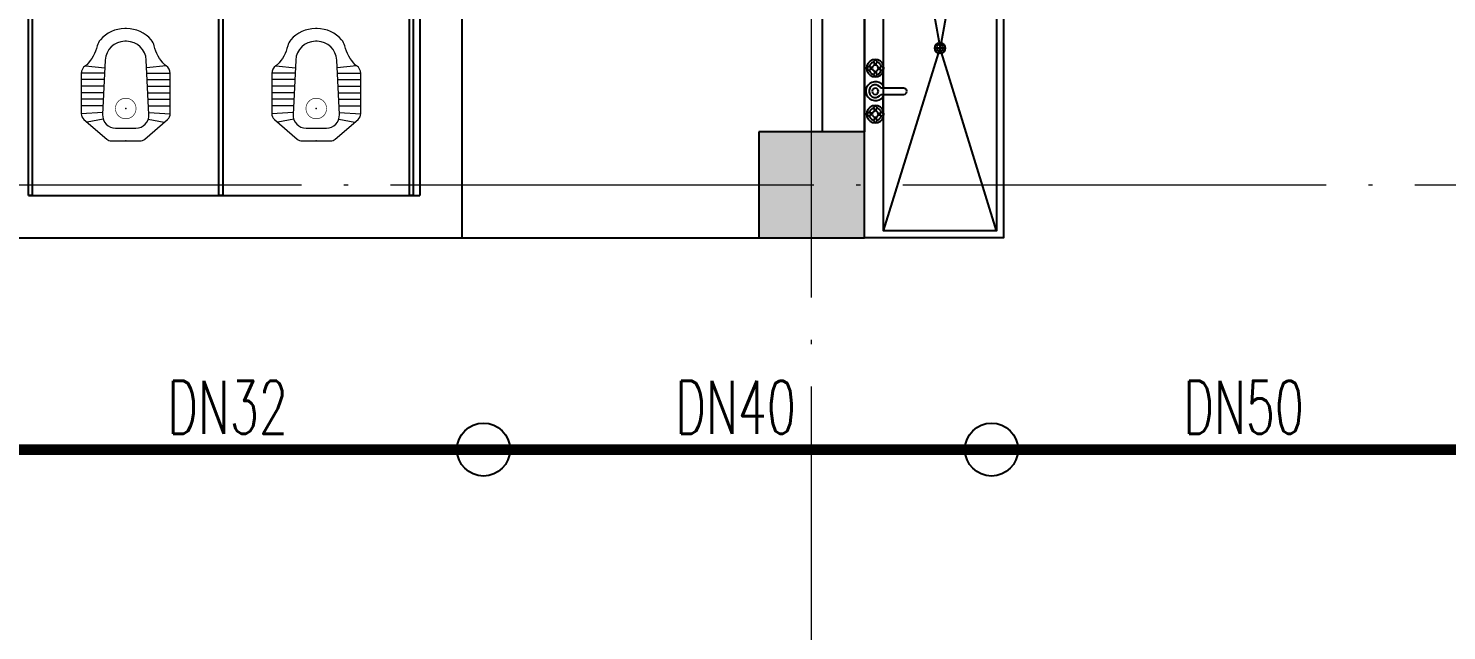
# Model space of a CAD drawing. Extents: x 1475400 to 1714963, y -629303 to -315532.
# Drawn here: x 1604745 to 1611445, y -374917 to -372074 of the extents above; entities that cross this region are included whole.
import ezdxf

# ---------------------------------------------------------------- set-up
doc = ezdxf.new("R2010")
doc.units = 0
doc.header["$LTSCALE"] = 1000
doc.linetypes.add('DOTE', pattern=[2.42, 2, -0.2, 0.02, -0.2])
for name, color, linetype in [('COLUMN', 255, 'Continuous'), ('LATRINE', 8, 'Continuous'), ('P-SPRN-IDEN', 4, 'Continuous'), ('P-SPRN-NAZL', 3, 'Continuous'), ('P-SPRN-PIPE', 6, 'Continuous'), ('PUB_HATCH', 8, 'Continuous'), ('WALL', 2, 'Continuous'), ('WINDOW', 4, 'Continuous'), ('建筑底图', 7, 'Continuous'), ('洁具', 253, 'Continuous')]:
    doc.layers.add(name, color=color, linetype=linetype)
doc.layers.add('DOTE', color=8, linetype='DOTE', lineweight=9)
doc.layers.add('LVTRY', color=8, linetype='Continuous', lineweight=9)
doc.styles.add('_TWT_PIPEDN', font='SIMPLEX', dxfattribs={"width": 0.8, "height": 2.5, "bigfont": 'HZTXT'})

# ---------------------------------------------------------------- blocks, each defined once
blk = doc.blocks.new('$DorLib2D$00000228')
at = {"color": 0}
blk.add_line((0.5, 0), (0, 0.866), dxfattribs=at)
blk.add_arc((0.5, 0), 1, 120, 180, dxfattribs=at)
blk = doc.blocks.new('$lvtry$00000204')
at = {"color": 0}
for p, q in [((48.2, -60, 0), (-48.2, -60, 0)), ((-108.6, -133.5, 0), (-210, -128, 0)), ((-106.4, -102.8, 0), (-181.9, -87.7, 0)), ((-109.1, -123.9, 0), (-97, -381.5, 0)), ((97, -381.5, 0), (109.1, -123.9, 0)), ((106.4, -102.8, 0), (181.9, -87.7, 0)), ((108.6, -133.5, 0), (210, -128, 0)), ((-107.1, -165.6, 0), (-210, -165.6, 0)), ((-105.7, -196.5, 0), (-210, -196.5, 0)), ((105.7, -196.5, 0), (210, -196.5, 0)), ((107.1, -165.6, 0), (210, -165.6, 0)), ((-104.2, -227.4, 0), (-210, -227.4, 0)), ((-102.8, -258.3, 0), (-210, -258.3, 0)), ((102.8, -258.3, 0), (210, -258.3, 0)), ((104.2, -227.4, 0), (210, -227.4, 0)), ((-101.3, -289.2, 0), (-210, -289.2, 0)), ((-99.9, -320.1, 0), (-210, -320.1, 0)), ((99.9, -320.1, 0), (210, -320.1, 0)), ((101.3, -289.2, 0), (210, -289.2, 0)), ((-190.7, -354.4, 0), (-98.7, -345.4, 0)), ((190.7, -354.4, 0), (98.7, -345.4, 0)), ((-4.3, -470, 0), (4.3, -470, 0))]:
    blk.add_line(p, q, dxfattribs=at)
at = {"color": 0, "elevation": 0}
blk.add_lwpolyline([(184.4, -359.6, -0.046574), (190.7, -354.4, 0.248797), (210, -318.1), (210, -128.3, 0.218491), (197.5, -101.1), (90.1, -8.7, 0.179479), (66.7, 0), (-66.7, 0, 0.179479), (-90.1, -8.7), (-197.5, -101.1, 0.218491), (-210, -128.3), (-210, -318.1, 0.248797), (-190.7, -354.4, -0.046574), (-184.4, -359.6, -0.139709), (-134.8, -448, 0.12003), (-120, -477, 0.218108), (-4.3, -530), (4.3, -530, 0.218108), (120, -477, 0.12003), (134.8, -448, -0.139709)], format="xyb", close=True, dxfattribs=at)
at = {"color": 0, "const_width": 3, "elevation": 0}
blk.add_lwpolyline([(48.6, -152.7, 1), (-48.6, -152.7, 1)], format="xyb", close=True, dxfattribs=at)
at = {"color": 0}
for centre, radius, start, end in [((-48.2, -121, 0), 61, 90, 182.693), ((48.2, -121, 0), 61, 357.307, 90), ((-4.3, -377.2, 0), 92.8, 182.693, 270), ((4.3, -377.2, 0), 92.8, 270, 357.307)]:
    blk.add_arc(centre, radius, start, end, dxfattribs=at)
for p in [(0, 0), (0, -152.7, 0)]:
    blk.add_point(p, dxfattribs=at)
blk = doc.blocks.new('a es')
at = {"layer": 'LATRINE'}
for p, q in [((133985.4, -20934.1), (133985.4, -21094.1)), ((135195.4, -20934.1), (133985.4, -20934.1)), ((134005.4, -21094.1), (134005.4, -20954.1)), ((135195.4, -20954.1), (134005.4, -20954.1)), ((135195.4, -20954.1), (135195.4, -20934.1)), ((133985.4, -21094.1), (134005.4, -21094.1)), ((134005.4, -21694.1), (133985.4, -21694.1)), ((133985.4, -21694.1), (133985.4, -21854.1)), ((134005.4, -21834.1), (134005.4, -21694.1)), ((135195.4, -21834.1), (134005.4, -21834.1)), ((135195.4, -21854.1), (135195.4, -21834.1)), ((135195.4, -21854.1), (133985.4, -21854.1))]:
    blk.add_line(p, q, dxfattribs=at)
at = {"layer": 'WINDOW'}
blk.add_line((133985.4, -21694.1), (133985.4, -21094.1), dxfattribs=at)
at = {"layer": 'LVTRY', "yscale": -1, "rotation": 89.99999999999999}
blk.add_blockref('$lvtry$00000204', (134938, -21394.1, 0), dxfattribs=at)
at = {"layer": 'WINDOW', "xscale": 600, "yscale": 600, "zscale": 600, "rotation": 90}
blk.add_blockref('$DorLib2D$00000228', (133995.4, -21394.1), dxfattribs=at)
blk = doc.blocks.new('cDC')
at = {"layer": 'PUB_HATCH'}
blk.add_hatch(color=256, dxfattribs=at).paths.add_polyline_path([(1681363.9, -312498), (1681363.9, -311998), (1680863.9, -311998), (1680863.9, -312498)])
at = {"layer": 'COLUMN'}
for p, q in [((1681363.9, -311998), (1680863.9, -311998)), ((1680863.9, -311998), (1680863.9, -312498)), ((1681363.9, -312498), (1681363.9, -311998)), ((1680863.9, -312498), (1681363.9, -312498))]:
    blk.add_line(p, q, dxfattribs=at)
at = {"layer": 'DOTE'}
for p, q in [((1681113.9, -344239.7), (1681113.9, -301683.3)), ((1667024.4, -312248), (1711285.5, -312248))]:
    blk.add_line(p, q, dxfattribs=at)
at = {"layer": 'WALL'}
for p, q in [((1681363.9, -307748), (1681363.9, -311998)), ((1681163.9, -307848), (1681163.9, -311998)), ((1679263.9, -310273.5), (1679263.9, -312298)), ((1679463.9, -312498), (1679463.9, -310273.5)), ((1677413.9, -312298), (1679263.9, -312298)), ((1677413.9, -312498), (1679463.9, -312498))]:
    blk.add_line(p, q, dxfattribs=at)
at = {"layer": '洁具'}
for p, q in [((1681453.9, -312464.7), (1681453.9, -307945.9)), ((1681987.2, -307945.9), (1681987.2, -312464.7)), ((1681453.9, -312464.7), (1681720.6, -311602.9)), ((1681737.2, -311602.9), (1681703.9, -311602.9)), ((1681987.2, -312464.7), (1681720.6, -311602.9)), ((1681381.4, -311673.8), (1681375.4, -311685.7)), ((1681390.4, -311664.8), (1681381.4, -311673.8)), ((1681390.4, -311680.7), (1681386.4, -311689.7)), ((1681402.4, -311658.8), (1681390.4, -311664.8)), ((1681397.4, -311673.8), (1681390.4, -311680.7)), ((1681406.4, -311669.8), (1681397.4, -311673.8)), ((1681414.4, -311656.8), (1681402.4, -311658.8)), ((1681407.4, -311663.8), (1681406.4, -311667.8)), ((1681406.4, -311667.8), (1681407.4, -311672.8)), ((1681410.4, -311660.8), (1681407.4, -311663.8)), ((1681407.4, -311672.8), (1681410.4, -311675.7)), ((1681414.4, -311682.7), (1681407.4, -311684.7)), ((1681414.4, -311659.8), (1681410.4, -311660.8)), ((1681410.4, -311675.7), (1681414.4, -311676.7)), ((1681411.4, -311683.7), (1681411.4, -311675.7)), ((1681427.4, -311658.8), (1681414.4, -311656.8)), ((1681419.4, -311660.8), (1681414.4, -311659.8)), ((1681414.4, -311676.7), (1681419.4, -311675.7)), ((1681422.4, -311684.7), (1681414.4, -311682.7)), ((1681418.4, -311683.7), (1681418.4, -311675.7)), ((1681422.4, -311663.8), (1681419.4, -311660.8)), ((1681419.4, -311675.7), (1681422.4, -311672.8)), ((1681423.4, -311667.8), (1681422.4, -311663.8)), ((1681422.4, -311672.8), (1681423.4, -311667.8)), ((1681432.4, -311673.8), (1681423.4, -311668.8)), ((1681439.4, -311664.8), (1681427.4, -311658.8)), ((1681439.4, -311680.7), (1681432.4, -311673.8)), ((1681448.4, -311673.8), (1681439.4, -311664.8)), ((1681443.4, -311689.7), (1681439.4, -311680.7)), ((1681453.4, -311685.7), (1681448.4, -311673.8)), ((1681375.4, -311685.7), (1681373.4, -311697.7)), ((1681373.4, -311697.7), (1681375.4, -311710.7)), ((1681375.4, -311710.7), (1681381.4, -311721.7)), ((1681377.4, -311693.7), (1681376.4, -311697.7)), ((1681376.4, -311697.7), (1681377.4, -311701.7)), ((1681380.4, -311690.7), (1681377.4, -311693.7)), ((1681377.4, -311701.7), (1681380.4, -311704.7)), ((1681385.4, -311689.7), (1681380.4, -311690.7)), ((1681380.4, -311704.7), (1681385.4, -311706.7)), ((1681381.4, -311721.7), (1681390.4, -311730.7)), ((1681389.4, -311690.7), (1681385.4, -311689.7)), ((1681385.4, -311706.7), (1681389.4, -311704.7)), ((1681386.4, -311706.7), (1681390.4, -311715.7)), ((1681392.4, -311693.7), (1681389.4, -311690.7)), ((1681389.4, -311704.7), (1681392.4, -311701.7)), ((1681390.4, -311715.7), (1681397.4, -311722.7)), ((1681390.4, -311730.7), (1681402.4, -311736.7)), ((1681400.4, -311693.7), (1681392.4, -311693.7)), ((1681393.4, -311697.7), (1681392.4, -311693.7)), ((1681392.4, -311701.7), (1681393.4, -311697.7)), ((1681400.4, -311701.7), (1681392.4, -311701.7)), ((1681397.4, -311722.7), (1681406.4, -311726.7)), ((1681401.4, -311690.7), (1681399.4, -311697.7)), ((1681399.4, -311697.7), (1681401.4, -311705.7)), ((1681407.4, -311684.7), (1681401.4, -311690.7)), ((1681401.4, -311705.7), (1681407.4, -311710.7)), ((1681402.4, -311736.7), (1681414.4, -311738.7)), ((1681407.4, -311723.7), (1681406.4, -311727.7)), ((1681406.4, -311727.7), (1681407.4, -311731.7)), ((1681407.4, -311710.7), (1681414.4, -311712.7)), ((1681410.4, -311720.7), (1681407.4, -311723.7)), ((1681407.4, -311731.7), (1681410.4, -311734.7)), ((1681414.4, -311719.7), (1681410.4, -311720.7)), ((1681410.4, -311734.7), (1681414.4, -311735.7)), ((1681411.4, -311712.7), (1681411.4, -311720.7)), ((1681414.4, -311712.7), (1681422.4, -311710.7)), ((1681419.4, -311720.7), (1681414.4, -311719.7)), ((1681414.4, -311735.7), (1681419.4, -311734.7)), ((1681414.4, -311738.7), (1681427.4, -311736.7)), ((1681418.4, -311712.7), (1681418.4, -311720.7)), ((1681422.4, -311723.7), (1681419.4, -311720.7)), ((1681419.4, -311734.7), (1681422.4, -311731.7)), ((1681427.4, -311690.7), (1681422.4, -311684.7)), ((1681422.4, -311710.7), (1681427.4, -311705.7)), ((1681423.4, -311727.7), (1681422.4, -311723.7)), ((1681422.4, -311731.7), (1681423.4, -311727.7)), ((1681423.4, -311726.7), (1681432.4, -311722.7)), ((1681429.4, -311697.7), (1681427.4, -311690.7)), ((1681427.4, -311705.7), (1681429.4, -311697.7)), ((1681427.4, -311736.7), (1681439.4, -311730.7)), ((1681429.4, -311693.7), (1681437.4, -311693.7)), ((1681429.4, -311701.7), (1681437.4, -311701.7)), ((1681432.4, -311722.7), (1681439.4, -311714.7)), ((1681437.4, -311693.7), (1681436.4, -311697.7)), ((1681436.4, -311697.7), (1681437.4, -311701.7)), ((1681440.4, -311690.7), (1681437.4, -311693.7)), ((1681437.4, -311701.7), (1681440.4, -311704.7)), ((1681439.4, -311714.7), (1681443.4, -311705.7)), ((1681439.4, -311730.7), (1681448.4, -311721.7)), ((1681444.4, -311689.7), (1681440.4, -311690.7)), ((1681440.4, -311704.7), (1681444.4, -311706.7)), ((1681448.4, -311690.7), (1681444.4, -311689.7)), ((1681444.4, -311706.7), (1681448.4, -311704.7)), ((1681452.4, -311693.7), (1681448.4, -311690.7)), ((1681448.4, -311704.7), (1681452.4, -311701.7)), ((1681448.4, -311721.7), (1681453.4, -311710.7)), ((1681450.4, -311718.7), (1681450.4, -311778.6)), ((1681453.4, -311697.7), (1681452.4, -311693.7)), ((1681452.4, -311701.7), (1681453.4, -311697.7)), ((1681455.4, -311697.7), (1681453.4, -311685.7)), ((1681453.4, -311710.7), (1681455.4, -311697.7)), ((1681373.4, -311788.6), (1681370.4, -311800.6)), ((1681370.4, -311800.6), (1681370.4, -311812.6)), ((1681370.4, -311812.6), (1681373.4, -311823.6)), ((1681379.4, -311778.6), (1681373.4, -311788.6)), ((1681388.4, -311770.6), (1681379.4, -311778.6)), ((1681388.4, -311792.6), (1681385.4, -311801.6)), ((1681385.4, -311801.6), (1681385.4, -311810.6)), ((1681385.4, -311810.6), (1681388.4, -311819.6)), ((1681398.4, -311764.6), (1681388.4, -311770.6)), ((1681393.4, -311785.6), (1681388.4, -311792.6)), ((1681400.4, -311779.6), (1681393.4, -311785.6)), ((1681410.4, -311761.6), (1681398.4, -311764.6)), ((1681401.4, -311798.6), (1681399.4, -311806.6)), ((1681399.4, -311806.6), (1681401.4, -311813.6)), ((1681409.4, -311776.6), (1681400.4, -311779.6)), ((1681407.4, -311793.6), (1681401.4, -311798.6)), ((1681401.4, -311813.6), (1681407.4, -311819.6)), ((1681414.4, -311791.6), (1681407.4, -311793.6)), ((1681418.4, -311776.6), (1681409.4, -311776.6)), ((1681422.4, -311761.6), (1681410.4, -311761.6)), ((1681422.4, -311793.6), (1681414.4, -311791.6)), ((1681427.4, -311778.6), (1681418.4, -311776.6)), ((1681433.4, -311765.6), (1681422.4, -311761.6)), ((1681427.4, -311798.6), (1681422.4, -311793.6)), ((1681422.4, -311819.6), (1681427.4, -311813.6)), ((1681434.4, -311783.6), (1681427.4, -311778.6)), ((1681429.4, -311806.6), (1681427.4, -311798.6)), ((1681427.4, -311813.6), (1681429.4, -311806.6)), ((1681443.4, -311771.6), (1681433.4, -311765.6)), ((1681440.4, -311791.6), (1681434.4, -311783.6)), ((1681549.4, -311791.6), (1681440.4, -311791.6)), ((1681451.4, -311780.6), (1681443.4, -311771.6)), ((1681457.4, -311791.6), (1681451.4, -311780.6)), ((1681556.4, -311793.6), (1681549.4, -311791.6)), ((1681562.4, -311798.6), (1681556.4, -311793.6)), ((1681556.4, -311819.6), (1681562.4, -311813.6)), ((1681564.4, -311806.6), (1681562.4, -311798.6)), ((1681562.4, -311813.6), (1681564.4, -311806.6)), ((1681373.4, -311823.6), (1681379.4, -311833.6)), ((1681379.4, -311833.6), (1681388.4, -311842.5)), ((1681390.4, -311881.5), (1681381.4, -311890.5)), ((1681388.4, -311819.6), (1681393.4, -311826.6)), ((1681388.4, -311842.5), (1681398.4, -311847.5)), ((1681402.4, -311875.5), (1681390.4, -311881.5)), ((1681393.4, -311826.6), (1681400.4, -311832.6)), ((1681398.4, -311847.5), (1681410.4, -311850.5)), ((1681400.4, -311832.6), (1681409.4, -311835.6)), ((1681414.4, -311873.5), (1681402.4, -311875.5)), ((1681407.4, -311880.5), (1681406.4, -311884.5)), ((1681406.4, -311884.5), (1681407.4, -311888.5)), ((1681407.4, -311819.6), (1681414.4, -311821.6)), ((1681410.4, -311877.5), (1681407.4, -311880.5)), ((1681409.4, -311835.6), (1681418.4, -311835.6)), ((1681410.4, -311850.5), (1681422.4, -311850.5)), ((1681414.4, -311876.5), (1681410.4, -311877.5)), ((1681414.4, -311821.6), (1681422.4, -311819.6)), ((1681427.4, -311875.5), (1681414.4, -311873.5)), ((1681419.4, -311877.5), (1681414.4, -311876.5)), ((1681418.4, -311835.6), (1681427.4, -311833.6)), ((1681422.4, -311880.5), (1681419.4, -311877.5)), ((1681422.4, -311850.5), (1681433.4, -311846.5)), ((1681423.4, -311884.5), (1681422.4, -311880.5)), ((1681422.4, -311888.5), (1681423.4, -311884.5)), ((1681427.4, -311833.6), (1681434.4, -311828.6)), ((1681439.4, -311881.5), (1681427.4, -311875.5)), ((1681433.4, -311846.5), (1681443.4, -311840.6)), ((1681434.4, -311828.6), (1681440.4, -311821.6)), ((1681448.4, -311890.5), (1681439.4, -311881.5)), ((1681440.4, -311821.6), (1681549.4, -311821.6)), ((1681443.4, -311840.6), (1681451.4, -311831.6)), ((1681450.4, -311833.6), (1681450.4, -311893.5)), ((1681451.4, -311831.6), (1681457.4, -311821.6)), ((1681549.4, -311821.6), (1681556.4, -311819.6)), ((1681375.4, -311901.5), (1681373.4, -311914.5)), ((1681373.4, -311914.5), (1681375.4, -311927.4)), ((1681381.4, -311890.5), (1681375.4, -311901.5)), ((1681375.4, -311927.4), (1681381.4, -311938.4)), ((1681377.4, -311910.5), (1681376.4, -311914.5)), ((1681376.4, -311914.5), (1681377.4, -311918.5)), ((1681380.4, -311907.5), (1681377.4, -311910.5)), ((1681377.4, -311918.5), (1681380.4, -311921.5)), ((1681385.4, -311906.5), (1681380.4, -311907.5)), ((1681380.4, -311921.5), (1681385.4, -311922.5)), ((1681381.4, -311938.4), (1681390.4, -311947.4)), ((1681389.4, -311907.5), (1681385.4, -311906.5)), ((1681385.4, -311922.5), (1681389.4, -311921.5)), ((1681390.4, -311897.5), (1681386.4, -311906.5)), ((1681386.4, -311922.5), (1681390.4, -311931.4)), ((1681392.4, -311910.5), (1681389.4, -311907.5)), ((1681389.4, -311921.5), (1681392.4, -311918.5)), ((1681397.4, -311890.5), (1681390.4, -311897.5)), ((1681390.4, -311931.4), (1681397.4, -311938.4)), ((1681390.4, -311947.4), (1681402.4, -311953.4)), ((1681400.4, -311910.5), (1681392.4, -311910.5)), ((1681393.4, -311914.5), (1681392.4, -311910.5)), ((1681392.4, -311918.5), (1681393.4, -311914.5)), ((1681400.4, -311918.5), (1681392.4, -311918.5)), ((1681406.4, -311885.5), (1681397.4, -311890.5)), ((1681397.4, -311938.4), (1681406.4, -311943.4)), ((1681401.4, -311907.5), (1681399.4, -311914.5)), ((1681399.4, -311914.5), (1681401.4, -311921.5)), ((1681407.4, -311901.5), (1681401.4, -311907.5)), ((1681401.4, -311921.5), (1681407.4, -311927.4)), ((1681407.4, -311940.4), (1681406.4, -311944.4)), ((1681406.4, -311944.4), (1681407.4, -311948.4)), ((1681407.4, -311888.5), (1681410.4, -311891.5)), ((1681414.4, -311899.5), (1681407.4, -311901.5)), ((1681407.4, -311927.4), (1681414.4, -311929.4)), ((1681410.4, -311937.4), (1681407.4, -311940.4)), ((1681407.4, -311948.4), (1681410.4, -311951.4)), ((1681410.4, -311891.5), (1681414.4, -311892.5)), ((1681414.4, -311936.4), (1681410.4, -311937.4)), ((1681410.4, -311951.4), (1681414.4, -311952.4)), ((1681411.4, -311900.5), (1681411.4, -311892.5)), ((1681411.4, -311928.4), (1681411.4, -311936.4)), ((1681414.4, -311892.5), (1681419.4, -311891.5)), ((1681422.4, -311901.5), (1681414.4, -311899.5)), ((1681414.4, -311929.4), (1681422.4, -311927.4)), ((1681419.4, -311937.4), (1681414.4, -311936.4)), ((1681414.4, -311952.4), (1681419.4, -311951.4)), ((1681418.4, -311900.5), (1681418.4, -311892.5)), ((1681418.4, -311928.4), (1681418.4, -311936.4)), ((1681419.4, -311891.5), (1681422.4, -311888.5)), ((1681422.4, -311940.4), (1681419.4, -311937.4)), ((1681419.4, -311951.4), (1681422.4, -311948.4)), ((1681427.4, -311907.5), (1681422.4, -311901.5)), ((1681422.4, -311927.4), (1681427.4, -311921.5)), ((1681423.4, -311944.4), (1681422.4, -311940.4)), ((1681422.4, -311948.4), (1681423.4, -311944.4)), ((1681432.4, -311890.5), (1681423.4, -311885.5)), ((1681423.4, -311943.4), (1681432.4, -311938.4)), ((1681429.4, -311914.5), (1681427.4, -311907.5)), ((1681427.4, -311921.5), (1681429.4, -311914.5)), ((1681427.4, -311953.4), (1681439.4, -311947.4)), ((1681429.4, -311910.5), (1681437.4, -311910.5)), ((1681429.4, -311918.5), (1681437.4, -311918.5)), ((1681439.4, -311897.5), (1681432.4, -311890.5)), ((1681432.4, -311938.4), (1681439.4, -311931.4)), ((1681437.4, -311910.5), (1681436.4, -311914.5)), ((1681436.4, -311914.5), (1681437.4, -311918.5)), ((1681440.4, -311907.5), (1681437.4, -311910.5)), ((1681437.4, -311918.5), (1681440.4, -311921.5)), ((1681443.4, -311906.5), (1681439.4, -311897.5)), ((1681439.4, -311931.4), (1681443.4, -311922.5)), ((1681439.4, -311947.4), (1681448.4, -311938.4)), ((1681444.4, -311906.5), (1681440.4, -311907.5)), ((1681440.4, -311921.5), (1681444.4, -311922.5)), ((1681448.4, -311907.5), (1681444.4, -311906.5)), ((1681444.4, -311922.5), (1681448.4, -311921.5)), ((1681453.4, -311901.5), (1681448.4, -311890.5)), ((1681452.4, -311910.5), (1681448.4, -311907.5)), ((1681448.4, -311921.5), (1681452.4, -311918.5)), ((1681448.4, -311938.4), (1681453.4, -311927.4)), ((1681453.4, -311914.5), (1681452.4, -311910.5)), ((1681452.4, -311918.5), (1681453.4, -311914.5)), ((1681455.4, -311914.5), (1681453.4, -311901.5)), ((1681453.4, -311927.4), (1681455.4, -311914.5)), ((1681402.4, -311953.4), (1681414.4, -311955.4)), ((1681414.4, -311955.4), (1681427.4, -311953.4))]:
    blk.add_line(p, q, dxfattribs=at)
for points in [[(1694663.9, -305448), (1694663.9, -340048), (1681363.9, -340048), (1681063.9, -339748), (1681063.9, -332998), (1674313.9, -332998), (1674313.9, -312498), (1681363.9, -312498), (1681363.9, -305448)], [(1682020.6, -307748), (1682020.6, -312498), (1681363.9, -312498), (1681363.9, -307748)], [(1681987.2, -307781.4), (1681987.2, -312464.7), (1681453.9, -312464.7), (1681453.9, -307781.4)]]:
    blk.add_lwpolyline(points, close=True, dxfattribs=at)
for points in [[(1681453.9, -310123), (1681720.6, -311602.9)], [(1681987.2, -310123), (1681987.2, -310123), (1681720.6, -311602.9)], [(1681720.6, -311619.6), (1681720.6, -311586.3)]]:
    blk.add_lwpolyline(points, dxfattribs=at)
for radius in [25, 16.7]:
    blk.add_circle((1681720.6, -311602.9), radius, dxfattribs=at)
at = {"color": 8, "xscale": -1, "rotation": 90}
for p in [(1656479.8, -177102.7), (1657379.8, -177102.7)]:
    blk.add_blockref('a es', p, dxfattribs=at)
blk = doc.blocks.new('$TwtSys$00000125')
blk.add_circle((0, 0, 0), 1)

msp = doc.modelspace()

# ---------------------------------------------------------------- linework, layer by layer
at = {"layer": 'P-SPRN-PIPE', "const_width": 50}
for points in [[(1604494.6, -374062.2), (1606894.6, -374062.2)], [(1606894.6, -374062.2), (1609294.6, -374062.2)], [(1609294.6, -374062.2), (1611694.6, -374062.2)]]:
    msp.add_lwpolyline(points, dxfattribs=at)

# ---------------------------------------------------------------- block references
at = {"layer": 'P-SPRN-NAZL', "xscale": 125, "yscale": 125, "zscale": 125}
for p in [(1606894.6, -374062.2), (1609294.6, -374062.2)]:
    msp.add_blockref('$TwtSys$00000125', p, dxfattribs=at)
at = {"layer": '建筑底图'}
msp.add_blockref('cDC', (-72669.3, -60564.2), dxfattribs=at)

# ---------------------------------------------------------------- texts
at = {"layer": 'P-SPRN-IDEN', "color": 251, "style": '_TWT_PIPEDN', "width": 0.64}
for s, p in [('DN32', (1605401.3, -373987.2)), ('DN40', (1607801.3, -373987.2)), ('DN50', (1610201.3, -373987.2))]:
    msp.add_text(s, height=250, dxfattribs=at).set_placement(p)

doc.saveas('drawing.dxf')
